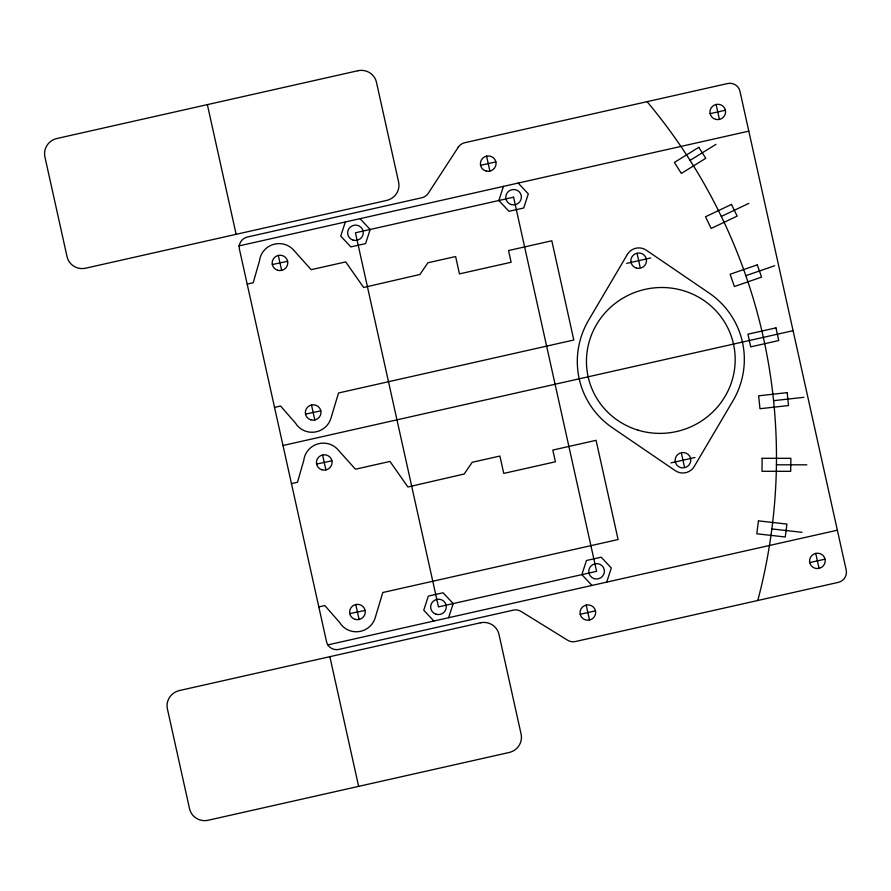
<?xml version="1.0" encoding="UTF-8"?>
<svg xmlns="http://www.w3.org/2000/svg" width="891" height="891" viewBox="0 0 891 891"><rect width="100%" height="100%" fill="white"/><g stroke="black" fill="none" stroke-linecap="round" stroke-linejoin="round"><path stroke-width="1.34" d="M345.329 221.97L340.73 236.104L350.865 246.918L365.588 243.599L370.177 229.477L360.053 218.663M503.448 186.375L498.86 200.508L508.984 211.323L523.708 208.004L528.307 193.87L518.172 183.067M448.596 617.719L453.196 603.586L443.061 592.771L428.337 596.09L423.748 610.212L433.872 621.027M606.726 582.113L611.315 567.99L601.191 557.176L586.467 560.495L581.868 574.617L592.003 585.432M690.08 160.38L715.952 144.364M721.32 216.435L748.841 203.371M745.845 275.687L774.669 265.741M480.583 165.336L495.886 161.895M710.116 113.669L725.419 110.217M238.721 245.972L748.808 131.144M247.186 284.095L253.2 282.737L259.504 260.851A19.491 19.045 -16.4 0 1 293.54 249.992L311.182 269.683L345.708 261.909L363.628 287.47L419.895 274.484L427.925 262.767L455.624 256.541L459.466 273.882L511.133 262.255L508.538 250.538L551.807 240.793L573.815 340.006L338.535 392.976L330.895 418.358A19.491 19.045 -16.4 0 1 295.511 423.125L280.554 406.029L274.539 407.376M626.674 263.38L650.686 257.978M283.004 445.5L793.079 330.672M291.457 483.624L297.471 482.265L303.786 460.38A19.491 19.045 -16.4 0 1 337.812 449.521L355.453 469.212L389.98 461.438L407.911 486.998L464.178 474.012L472.197 462.295L499.896 456.058L503.749 473.411L555.416 461.783L552.81 450.066L596.079 440.321L618.098 539.534L382.807 592.504L375.167 617.886A19.491 19.045 -16.4 0 1 339.794 622.653L324.825 605.557L318.811 606.905M670.956 462.908L694.958 457.506M327.855 644.895L837.362 530.201M580.197 614.278L595.5 610.836A7.841 7.663 -16.4 0 0 582.591 606.938A7.841 7.663 -16.4 0 0 585.465 619.891A7.841 7.663 -16.4 0 0 595.5 610.836M809.741 562.6L825.044 559.158A7.841 7.663 -16.4 0 0 812.124 555.26A7.841 7.663 -16.4 0 0 814.998 568.224A7.841 7.663 -16.4 0 0 825.044 559.158M272.301 264.527L287.648 261.297M305.49 414.103L320.838 410.862M316.572 464.055L331.92 460.825M349.762 613.621L365.11 610.391M773.577 400.672L803.86 397.319M776.429 464.801L806.856 464.824M771.851 528.931L802.045 532.328M716.108 104.459L719.427 119.427M815.733 553.4L819.052 568.358M637.243 254.191L640.117 267.166M681.515 453.719L684.399 466.695M486.575 156.137L489.894 171.094M586.189 605.067L589.508 620.036M278.315 255.427L281.634 270.396M311.505 405.004L314.824 419.962M322.587 454.956L325.906 469.925M355.776 604.532L359.095 619.49M207.358 104.626L236.137 234.322M329.859 656.678L358.639 786.374M647.1 101.663A578.693 565.406 -16.4 0 1 757.784 600.478M762.161 458.297L761.994 471.294L790.696 471.317L790.874 458.308L762.161 458.297M758.453 520.867L756.782 533.787L785.261 536.995L786.931 524.075L758.453 520.867M627.409 254.381L588.65 320.125A83.665 81.749 -16.4 0 0 612.551 427.869L675.411 470.749A13.075 12.775 -16.4 0 0 694.234 466.505L732.992 400.761A83.665 81.749 -16.4 0 0 709.08 293.016L646.22 250.148A13.075 12.775 -16.4 0 0 627.409 254.381M458.241 147.249L428.315 193.224A10.458 10.213 -16.4 0 1 421.755 197.769L247.453 237.006A10.458 10.213 -16.4 0 0 239.456 249.28L326.54 641.72A10.458 10.213 -16.4 0 0 338.959 649.394L513.261 610.157A10.458 10.213 -16.4 0 1 521.124 611.46L567.634 640.228A10.458 10.213 -16.4 0 0 575.486 641.52L838.231 582.38A10.458 10.213 -16.4 0 0 846.216 570.106L739.953 91.238A10.458 10.213 -16.4 0 0 727.535 83.554L464.801 142.705A10.458 10.213 -16.4 0 0 458.241 147.249M698.789 147.338L674.376 162.452L681.359 173.422L705.772 158.308L698.789 147.338M731.478 204.429L705.516 216.758L711.163 228.441L737.135 216.123L731.478 204.429M757.317 264.872L730.13 274.25L734.384 286.512L761.571 277.123L757.317 264.872M357.837 70.745L56.89 138.506A15.682 15.325 -16.4 0 0 44.906 156.905L67.048 256.675A15.682 15.325 -16.4 0 0 85.67 268.191L386.616 200.442A15.682 15.325 -16.4 0 0 398.6 182.031L376.459 82.273A15.682 15.325 -16.4 0 0 357.837 70.745M513.584 197.189L355.453 232.785L438.472 606.905L596.591 571.309L513.584 197.189M775.961 327.877L747.917 334.192L750.723 346.855L778.779 340.54L775.961 327.877M480.338 622.809L179.381 690.558A15.682 15.325 -16.4 0 0 167.408 708.969L189.538 808.727A15.682 15.325 -16.4 0 0 208.16 820.255L509.117 752.494A15.682 15.325 -16.4 0 0 521.09 734.095L498.96 634.325A15.682 15.325 -16.4 0 0 480.338 622.809M787.198 392.63L758.642 395.804L759.967 408.724L788.524 405.55L787.198 392.63M277.591 270.251A7.841 7.663 -16.4 0 0 287.626 261.186A7.841 7.663 -16.4 0 0 274.706 257.299A7.841 7.663 -16.4 0 0 277.591 270.251M310.781 419.828A7.841 7.663 -16.4 0 0 320.816 410.762A7.841 7.663 -16.4 0 0 307.896 406.864A7.841 7.663 -16.4 0 0 310.781 419.828M321.863 469.78A7.841 7.663 -16.4 0 0 331.897 460.714A7.841 7.663 -16.4 0 0 318.989 456.827A7.841 7.663 -16.4 0 0 321.863 469.78M355.052 619.356A7.841 7.663 -16.4 0 0 365.087 610.29A7.841 7.663 -16.4 0 0 352.179 606.392A7.841 7.663 -16.4 0 0 355.052 619.356M511.189 204.529A7.841 7.663 -16.4 0 0 521.235 195.463A7.841 7.663 -16.4 0 0 508.315 191.576A7.841 7.663 -16.4 0 0 511.189 204.529M594.208 578.649A7.841 7.663 -16.4 0 0 604.243 569.583A7.841 7.663 -16.4 0 0 591.334 565.685A7.841 7.663 -16.4 0 0 594.208 578.649M436.078 614.244A7.841 7.663 -16.4 0 0 446.124 605.178A7.841 7.663 -16.4 0 0 433.204 601.28A7.841 7.663 -16.4 0 0 436.078 614.244M353.07 240.124A7.841 7.663 -16.4 0 0 363.105 231.07A7.841 7.663 -16.4 0 0 350.196 227.172A7.841 7.663 -16.4 0 0 353.07 240.124M638.134 430.186A74.51 72.806 -16.4 0 0 733.505 344.082A74.51 72.806 -16.4 0 0 610.814 307.072A74.51 72.806 -16.4 0 0 638.134 430.186M715.685 119.372A7.852 7.663 -16.4 0 0 725.352 109.927A7.852 7.663 -16.4 0 0 712.277 106.541A7.852 7.663 -16.4 0 0 715.685 119.372M486.141 171.05A7.852 7.663 -16.4 0 0 495.819 161.605A7.852 7.663 -16.4 0 0 482.744 158.208A7.852 7.663 -16.4 0 0 486.141 171.05M680.568 467.552A7.841 7.663 -16.4 0 0 690.603 458.486A7.841 7.663 -16.4 0 0 677.695 454.588A7.841 7.663 -16.4 0 0 680.568 467.552M636.297 268.024A7.841 7.663 -16.4 0 0 646.331 258.958A7.841 7.663 -16.4 0 0 633.412 255.06A7.841 7.663 -16.4 0 0 636.297 268.024"/></g></svg>
